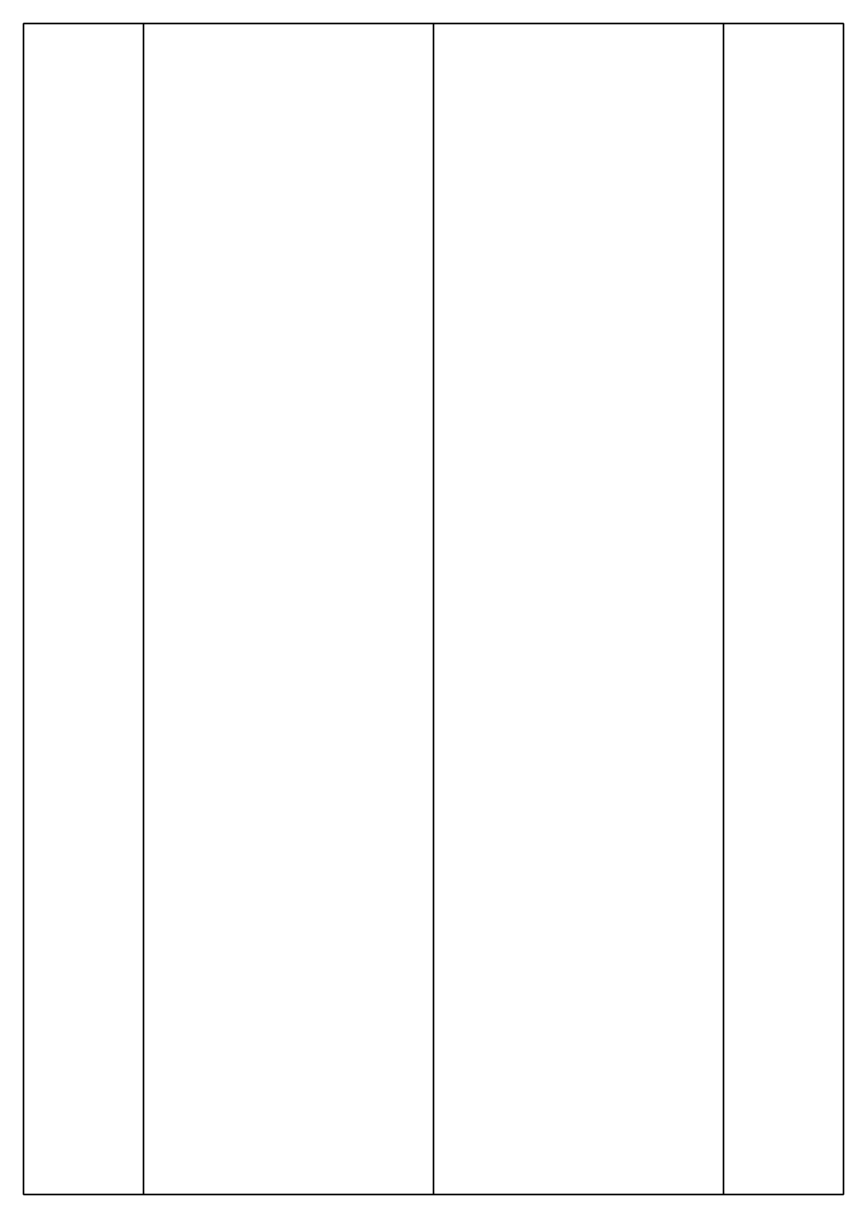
# Model space of a CAD drawing. Header units: millimetres. Extents: x -35 to 35, y -98 to 2.
import ezdxf

# ---------------------------------------------------------------- set-up
doc = ezdxf.new("R2010")
doc.units = ezdxf.units.MM

msp = doc.modelspace()

# ---------------------------------------------------------------- linework, layer by layer
for points in [[(24.75, 2, -24.75), (0, 2, -35), (-24.75, 2, -24.75), (-35, 2)], [(35, 2), (24.75, 2, -24.75), (-35, 2), (-24.75, 2, 24.75)], [(-24.75, 2, -24.75), (-24.75, -98, -24.75), (-35, -98), (-35, 2)], [(-35, 2), (-35, -98), (-24.75, -98, 24.75), (-24.75, 2, 24.75)], [(-24.75, 2, 24.75), (0, 2, 35), (24.75, 2, 24.75), (35, 2)], [(0, 2, -35), (0, -98, -35), (-24.75, -98, -24.75), (-24.75, 2, -24.75)], [(-24.75, 2, 24.75), (-24.75, -98, 24.75), (0, -98, 35), (0, 2, 35)], [(0, 2, 35), (0, -98, 35), (24.75, -98, 24.75), (24.75, 2, 24.75)], [(24.75, 2, -24.75), (24.75, -98, -24.75), (0, -98, -35), (0, 2, -35)], [(24.75, 2, 24.75), (24.75, -98, 24.75), (35, -98), (35, 2)], [(35, 2), (35, -98), (24.75, -98, -24.75), (24.75, 2, -24.75)], [(24.75, -98, -24.75), (0, -98, -35), (-24.75, -98, -24.75), (-35, -98)], [(35, -98), (24.75, -98, -24.75), (-35, -98), (-24.75, -98, 24.75)], [(-24.75, -98, 24.75), (0, -98, 35), (24.75, -98, 24.75), (35, -98)]]:
    msp.add_3dface(points)

doc.saveas('drawing.dxf')
